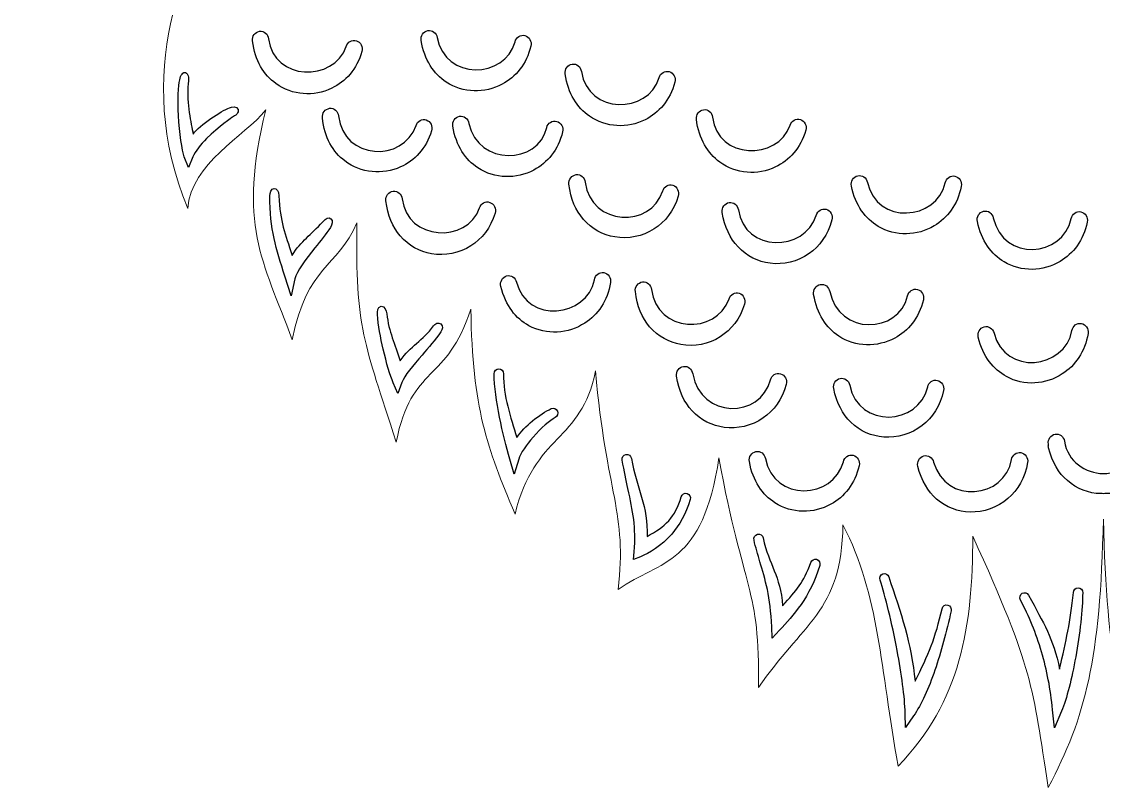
# Model space of a CAD drawing. Header units: centimetres. Extents: x -27.2 to 31.2, y -37.1 to 12.1.
# Drawn here: x 18.214 to 22.302, y -28.487 to -25.592 of the extents above; entities that cross this region are included whole.
import ezdxf

# ---------------------------------------------------------------- set-up
doc = ezdxf.new("R2010")
doc.units = ezdxf.units.CM
doc.header["$MEASUREMENT"] = 0
doc.layers.add('engrav 6', color=7, linetype='Continuous')
doc.layers.add('layer 6', color=7, linetype='Continuous')

msp = doc.modelspace()

# ---------------------------------------------------------------- linework, layer by layer
at = {"layer": 'engrav 6'}
for points, knots in [([(19.49993, -25.70463), (19.50478, -25.68734), (19.49551, -25.66912), (19.47923, -25.66398), (19.47923, -25.66398), (19.46296, -25.65884), (19.4458, -25.66867), (19.44095, -25.68596), (19.44095, -25.68596), (19.39342, -25.82095), (19.16665, -25.81684), (19.14741, -25.65683), (19.14741, -25.65683), (19.14529, -25.63899), (19.1299, -25.62635), (19.11309, -25.62859), (19.11309, -25.62859), (19.09628, -25.63083), (19.08437, -25.64718), (19.08649, -25.66503), (19.08649, -25.66503), (19.09563, -25.73994), (19.12967, -25.79353), (19.1748, -25.82638), (19.1748, -25.82638), (19.20574, -25.84888), (19.2418, -25.86143), (19.27847, -25.86422), (19.27847, -25.86422), (19.31486, -25.86699), (19.35209, -25.86016), (19.38574, -25.84398), (19.38574, -25.84398), (19.43748, -25.8191), (19.4808, -25.7723), (19.49993, -25.70463)], [0, 0, 0, 0, 0.1, 0.1, 0.1, 0.1, 0.2, 0.2, 0.2, 0.2, 0.3, 0.3, 0.3, 0.3, 0.4, 0.4, 0.4, 0.4, 0.5, 0.5, 0.5, 0.5, 0.6, 0.6, 0.6, 0.6, 0.7, 0.7, 0.7, 0.7, 0.8, 0.8, 0.8, 0.8, 1, 1, 1, 1]), ([(20.13862, -25.68435), (20.14281, -25.66684), (20.13284, -25.64903), (20.11635, -25.64458), (20.11635, -25.64458), (20.09986, -25.64013), (20.08309, -25.65072), (20.0789, -25.66823), (20.0789, -25.66823), (20.04072, -25.80896), (19.81434, -25.81435), (19.78456, -25.65248), (19.78456, -25.65248), (19.78171, -25.63469), (19.7658, -25.62274), (19.74905, -25.62577), (19.74905, -25.62577), (19.73229, -25.6288), (19.72103, -25.64569), (19.72389, -25.66347), (19.72389, -25.66347), (19.73603, -25.73783), (19.77221, -25.78988), (19.81867, -25.82067), (19.81867, -25.82067), (19.85042, -25.8417), (19.88694, -25.85258), (19.92379, -25.85371), (19.92379, -25.85371), (19.9603, -25.85481), (19.99724, -25.8463), (20.03013, -25.82864), (20.03013, -25.82864), (20.08085, -25.80142), (20.12225, -25.75275), (20.13862, -25.68435)], [0, 0, 0, 0, 0.1, 0.1, 0.1, 0.1, 0.2, 0.2, 0.2, 0.2, 0.3, 0.3, 0.3, 0.3, 0.4, 0.4, 0.4, 0.4, 0.5, 0.5, 0.5, 0.5, 0.6, 0.6, 0.6, 0.6, 0.7, 0.7, 0.7, 0.7, 0.8, 0.8, 0.8, 0.8, 1, 1, 1, 1]), ([(20.68274, -25.82129), (20.68732, -25.80393), (20.67778, -25.78588), (20.66144, -25.78102), (20.66144, -25.78102), (20.64509, -25.77615), (20.62809, -25.78627), (20.62351, -25.80363), (20.62351, -25.80363), (20.5817, -25.94287), (20.35516, -25.94321), (20.32958, -25.78021), (20.32958, -25.78021), (20.32713, -25.76237), (20.31147, -25.75), (20.29466, -25.7526), (20.29466, -25.7526), (20.27785, -25.7552), (20.26621, -25.77183), (20.26865, -25.78968), (20.26865, -25.78968), (20.27907, -25.86426), (20.31407, -25.91717), (20.35983, -25.94918), (20.35983, -25.94918), (20.39118, -25.97112), (20.42744, -25.98298), (20.46414, -25.98503), (20.46414, -25.98503), (20.50059, -25.98711), (20.53767, -25.97955), (20.57095, -25.96278), (20.57095, -25.96278), (20.62229, -25.93687), (20.66478, -25.88926), (20.68274, -25.82129)], [0, 0, 0, 0, 0.1, 0.1, 0.1, 0.1, 0.2, 0.2, 0.2, 0.2, 0.3, 0.3, 0.3, 0.3, 0.4, 0.4, 0.4, 0.4, 0.5, 0.5, 0.5, 0.5, 0.6, 0.6, 0.6, 0.6, 0.7, 0.7, 0.7, 0.7, 0.8, 0.8, 0.8, 0.8, 1, 1, 1, 1]), ([(19.01103, -25.9529), (19.02018, -25.94944), (19.03696, -25.93526), (19.03189, -25.92361), (19.03189, -25.92361), (19.02826, -25.90963), (19.00834, -25.91424), (18.99919, -25.9177), (18.99919, -25.9177), (18.9688, -25.92901), (18.88739, -25.98253), (18.86192, -26.01693), (18.86192, -26.01693), (18.85558, -25.97488), (18.83532, -25.90606), (18.84367, -25.8264), (18.84367, -25.8264), (18.84659, -25.79847), (18.84234, -25.78856), (18.83338, -25.78465), (18.83338, -25.78465), (18.82441, -25.78074), (18.81476, -25.79426), (18.81118, -25.81222), (18.81118, -25.81222), (18.807, -25.83309), (18.8032, -25.88885), (18.80688, -25.94744), (18.80688, -25.94744), (18.81095, -26.01184), (18.81978, -26.08026), (18.82866, -26.10323), (18.82866, -26.10323), (18.82866, -26.10323), (18.84419, -26.14339), (18.84419, -26.14339), (18.84419, -26.14339), (18.84419, -26.14339), (18.86093, -26.10374), (18.86093, -26.10374), (18.86093, -26.10374), (18.8705, -26.08107), (18.89063, -26.05651), (18.91311, -26.03393), (18.91311, -26.03393), (18.95825, -25.98863), (19.00994, -25.95331), (19.01103, -25.9529)], [0, 0, 0, 0, 0.0769231, 0.0769231, 0.0769231, 0.0769231, 0.1538462, 0.1538462, 0.1538462, 0.1538462, 0.2307692, 0.2307692, 0.2307692, 0.2307692, 0.3076923, 0.3076923, 0.3076923, 0.3076923, 0.3846154, 0.3846154, 0.3846154, 0.3846154, 0.4615385, 0.4615385, 0.4615385, 0.4615385, 0.5384615, 0.5384615, 0.5384615, 0.5384615, 0.6153846, 0.6153846, 0.6153846, 0.6153846, 0.6923077, 0.6923077, 0.6923077, 0.6923077, 0.7692308, 0.7692308, 0.7692308, 0.7692308, 0.8461538, 0.8461538, 0.8461538, 0.8461538, 1, 1, 1, 1]), ([(19.76312, -26.00494), (19.76837, -25.98778), (19.75953, -25.96934), (19.74337, -25.96377), (19.74337, -25.96377), (19.72722, -25.95819), (19.70985, -25.96758), (19.7046, -25.98473), (19.7046, -25.98473), (19.65682, -26.12519), (19.4304, -26.11629), (19.41176, -25.94871), (19.41176, -25.94871), (19.40996, -25.93079), (19.39479, -25.91779), (19.37792, -25.9197), (19.37792, -25.9197), (19.36104, -25.92161), (19.34879, -25.93771), (19.35059, -25.95563), (19.35059, -25.95563), (19.35817, -26.0306), (19.39108, -26.08494), (19.43554, -26.11885), (19.43554, -26.11885), (19.466, -26.14208), (19.50178, -26.15547), (19.53838, -26.15914), (19.53838, -26.15914), (19.57484, -26.16275), (19.61219, -26.1568), (19.64609, -26.14146), (19.64609, -26.14146), (19.69832, -26.11782), (19.7426, -26.07209), (19.76312, -26.00494)], [0, 0, 0, 0, 0.1, 0.1, 0.1, 0.1, 0.2, 0.2, 0.2, 0.2, 0.3, 0.3, 0.3, 0.3, 0.4, 0.4, 0.4, 0.4, 0.5, 0.5, 0.5, 0.5, 0.6, 0.6, 0.6, 0.6, 0.7, 0.7, 0.7, 0.7, 0.8, 0.8, 0.8, 0.8, 1, 1, 1, 1]), ([(20.25838, -26.00888), (20.26258, -25.99138), (20.25261, -25.97357), (20.23612, -25.96912), (20.23612, -25.96912), (20.21963, -25.96466), (20.20285, -25.97525), (20.19866, -25.99276), (20.19866, -25.99276), (20.16637, -26.13314), (19.94048, -26.13894), (19.90434, -25.97667), (19.90434, -25.97667), (19.90149, -25.95888), (19.88558, -25.94693), (19.86883, -25.94996), (19.86883, -25.94996), (19.85207, -25.95299), (19.84081, -25.96988), (19.84367, -25.98767), (19.84367, -25.98767), (19.85574, -26.06206), (19.89189, -26.1141), (19.93834, -26.14493), (19.93834, -26.14493), (19.9702, -26.16595), (20.0067, -26.17691), (20.04343, -26.17805), (20.04343, -26.17805), (20.07994, -26.17921), (20.11688, -26.17074), (20.14981, -26.1531), (20.14981, -26.1531), (20.20055, -26.12592), (20.24196, -26.07729), (20.25838, -26.00888)], [0, 0, 0, 0, 0.1, 0.1, 0.1, 0.1, 0.2, 0.2, 0.2, 0.2, 0.3, 0.3, 0.3, 0.3, 0.4, 0.4, 0.4, 0.4, 0.5, 0.5, 0.5, 0.5, 0.6, 0.6, 0.6, 0.6, 0.7, 0.7, 0.7, 0.7, 0.8, 0.8, 0.8, 0.8, 1, 1, 1, 1]), ([(21.17768, -26.00269), (21.1826, -25.98548), (21.17343, -25.96726), (21.15723, -25.96205), (21.15723, -25.96205), (21.14102, -25.95683), (21.12386, -25.96655), (21.11894, -25.98376), (21.11894, -25.98376), (21.07076, -26.11812), (20.84418, -26.11406), (20.82558, -25.95335), (20.82558, -25.95335), (20.82352, -25.93543), (20.80814, -25.92265), (20.79126, -25.92484), (20.79126, -25.92484), (20.77438, -25.92703), (20.76235, -25.94336), (20.76441, -25.96128), (20.76441, -25.96128), (20.77325, -26.03614), (20.80713, -26.08989), (20.8522, -26.12298), (20.8522, -26.12298), (20.88312, -26.14567), (20.91911, -26.15839), (20.95572, -26.16133), (20.95572, -26.16133), (20.99201, -26.16425), (21.02925, -26.15757), (21.06303, -26.1415), (21.06303, -26.1415), (21.11484, -26.11687), (21.1583, -26.07027), (21.17768, -26.00269)], [0, 0, 0, 0, 0.1, 0.1, 0.1, 0.1, 0.2, 0.2, 0.2, 0.2, 0.3, 0.3, 0.3, 0.3, 0.4, 0.4, 0.4, 0.4, 0.5, 0.5, 0.5, 0.5, 0.6, 0.6, 0.6, 0.6, 0.7, 0.7, 0.7, 0.7, 0.8, 0.8, 0.8, 0.8, 1, 1, 1, 1]), ([(20.69558, -26.25156), (20.70062, -26.23435), (20.69156, -26.21602), (20.67535, -26.21067), (20.67535, -26.21067), (20.65915, -26.20532), (20.64188, -26.21494), (20.63684, -26.23215), (20.63684, -26.23215), (20.59336, -26.37382), (20.36737, -26.36581), (20.34372, -26.19923), (20.34372, -26.19923), (20.3418, -26.18131), (20.32653, -26.16842), (20.30965, -26.17046), (20.30965, -26.17046), (20.29277, -26.1725), (20.28063, -26.18871), (20.28255, -26.20663), (20.28255, -26.20663), (20.28872, -26.26236), (20.30886, -26.30661), (20.33727, -26.33946), (20.33727, -26.33946), (20.3693, -26.37651), (20.41164, -26.39864), (20.45616, -26.40614), (20.45616, -26.40614), (20.5066, -26.41463), (20.56015, -26.40429), (20.60471, -26.37562), (20.60471, -26.37562), (20.64563, -26.3493), (20.67898, -26.30775), (20.69558, -26.25156)], [0, 0, 0, 0, 0.1, 0.1, 0.1, 0.1, 0.2, 0.2, 0.2, 0.2, 0.3, 0.3, 0.3, 0.3, 0.4, 0.4, 0.4, 0.4, 0.5, 0.5, 0.5, 0.5, 0.6, 0.6, 0.6, 0.6, 0.7, 0.7, 0.7, 0.7, 0.8, 0.8, 0.8, 0.8, 1, 1, 1, 1]), ([(21.76531, -26.21471), (21.76869, -26.19708), (21.75798, -26.17983), (21.74137, -26.17624), (21.74137, -26.17624), (21.72476, -26.17265), (21.70851, -26.18402), (21.70513, -26.20166), (21.70513, -26.20166), (21.67226, -26.34492), (21.44624, -26.36218), (21.41039, -26.19975), (21.41039, -26.19975), (21.40681, -26.18211), (21.39041, -26.17091), (21.3738, -26.1747), (21.3738, -26.1747), (21.35718, -26.1785), (21.34663, -26.19592), (21.35021, -26.21355), (21.35021, -26.21355), (21.36543, -26.28721), (21.4038, -26.33744), (21.45154, -26.36604), (21.45154, -26.36604), (21.48408, -26.38564), (21.52101, -26.39475), (21.55785, -26.39415), (21.55785, -26.39415), (21.59444, -26.39355), (21.63101, -26.38332), (21.66306, -26.36417), (21.66306, -26.36417), (21.71251, -26.33461), (21.75182, -26.28396), (21.76531, -26.21471)], [0, 0, 0, 0, 0.1, 0.1, 0.1, 0.1, 0.2, 0.2, 0.2, 0.2, 0.3, 0.3, 0.3, 0.3, 0.4, 0.4, 0.4, 0.4, 0.5, 0.5, 0.5, 0.5, 0.6, 0.6, 0.6, 0.6, 0.7, 0.7, 0.7, 0.7, 0.8, 0.8, 0.8, 0.8, 1, 1, 1, 1]), ([(19.38084, -26.3697), (19.38637, -26.36125), (19.39206, -26.34417), (19.38301, -26.33753), (19.38301, -26.33753), (19.37467, -26.3305), (19.36393, -26.33433), (19.35195, -26.34838), (19.35195, -26.34838), (19.30759, -26.40031), (19.27034, -26.41884), (19.23634, -26.47616), (19.23634, -26.47616), (19.20932, -26.39161), (19.1901, -26.35027), (19.18645, -26.25001), (19.18645, -26.25001), (19.18444, -26.23273), (19.17836, -26.22281), (19.16864, -26.22281), (19.16864, -26.22281), (19.15673, -26.22242), (19.15213, -26.23969), (19.15213, -26.25001), (19.15213, -26.25001), (19.15213, -26.37904), (19.17505, -26.44965), (19.20895, -26.55414), (19.20895, -26.55414), (19.20895, -26.55414), (19.23315, -26.6289), (19.23315, -26.6289), (19.23315, -26.6289), (19.23315, -26.6289), (19.24663, -26.56413), (19.24663, -26.56413), (19.24663, -26.56413), (19.25267, -26.53504), (19.28736, -26.49147), (19.32267, -26.44718), (19.32267, -26.44718), (19.34344, -26.42111), (19.36444, -26.39473), (19.38084, -26.3697)], [0, 0, 0, 0, 0.0833333, 0.0833333, 0.0833333, 0.0833333, 0.1666667, 0.1666667, 0.1666667, 0.1666667, 0.25, 0.25, 0.25, 0.25, 0.3333333, 0.3333333, 0.3333333, 0.3333333, 0.4166667, 0.4166667, 0.4166667, 0.4166667, 0.5, 0.5, 0.5, 0.5, 0.5833333, 0.5833333, 0.5833333, 0.5833333, 0.6666667, 0.6666667, 0.6666667, 0.6666667, 0.75, 0.75, 0.75, 0.75, 0.8333333, 0.8333333, 0.8333333, 0.8333333, 1, 1, 1, 1]), ([(20.00344, -26.31606), (20.00855, -26.29891), (19.9996, -26.28057), (19.98345, -26.27515), (19.98345, -26.27515), (19.96729, -26.26973), (19.95003, -26.27923), (19.94492, -26.29638), (19.94492, -26.29638), (19.89784, -26.43214), (19.67137, -26.4209), (19.65188, -26.26189), (19.65188, -26.26189), (19.65004, -26.24397), (19.63481, -26.23102), (19.61794, -26.23299), (19.61794, -26.23299), (19.60106, -26.23495), (19.58887, -26.25111), (19.59072, -26.26903), (19.59072, -26.26903), (19.59662, -26.32477), (19.61656, -26.36911), (19.64477, -26.40208), (19.64477, -26.40208), (19.67664, -26.43932), (19.7189, -26.4617), (19.76339, -26.46944), (19.76339, -26.46944), (19.81379, -26.47819), (19.8674, -26.46813), (19.91206, -26.43972), (19.91206, -26.43972), (19.95304, -26.41364), (19.98656, -26.37227), (20.00344, -26.31606)], [0, 0, 0, 0, 0.1, 0.1, 0.1, 0.1, 0.2, 0.2, 0.2, 0.2, 0.3, 0.3, 0.3, 0.3, 0.4, 0.4, 0.4, 0.4, 0.5, 0.5, 0.5, 0.5, 0.6, 0.6, 0.6, 0.6, 0.7, 0.7, 0.7, 0.7, 0.8, 0.8, 0.8, 0.8, 1, 1, 1, 1]), ([(21.27637, -26.3415), (21.28081, -26.32414), (21.27118, -26.3062), (21.25483, -26.30149), (21.25483, -26.30149), (21.23848, -26.29677), (21.22158, -26.307), (21.21714, -26.32436), (21.21714, -26.32436), (21.17335, -26.46403), (20.94657, -26.4659), (20.9229, -26.30313), (20.9229, -26.30313), (20.92031, -26.28534), (20.90461, -26.27317), (20.88786, -26.27592), (20.88786, -26.27592), (20.8711, -26.27867), (20.85963, -26.29533), (20.86222, -26.31312), (20.86222, -26.31312), (20.87036, -26.36854), (20.89203, -26.41196), (20.92156, -26.44361), (20.92156, -26.44361), (20.95493, -26.47941), (20.99804, -26.49987), (21.04271, -26.5056), (21.04271, -26.5056), (21.09333, -26.51207), (21.14646, -26.49956), (21.19003, -26.46908), (21.19003, -26.46908), (21.22993, -26.44118), (21.26177, -26.39832), (21.27637, -26.3415)], [0, 0, 0, 0, 0.1, 0.1, 0.1, 0.1, 0.2, 0.2, 0.2, 0.2, 0.3, 0.3, 0.3, 0.3, 0.4, 0.4, 0.4, 0.4, 0.5, 0.5, 0.5, 0.5, 0.6, 0.6, 0.6, 0.6, 0.7, 0.7, 0.7, 0.7, 0.8, 0.8, 0.8, 0.8, 1, 1, 1, 1]), ([(22.2413, -26.34965), (22.24475, -26.33201), (22.23408, -26.31473), (22.21746, -26.31106), (22.21746, -26.31106), (22.20085, -26.3074), (22.18457, -26.31873), (22.18112, -26.33637), (22.18112, -26.33637), (22.14935, -26.48455), (21.92337, -26.50139), (21.88634, -26.33373), (21.88634, -26.33373), (21.88277, -26.3161), (21.86636, -26.30489), (21.84975, -26.30869), (21.84975, -26.30869), (21.83314, -26.31249), (21.82259, -26.3299), (21.82616, -26.34754), (21.82616, -26.34754), (21.84121, -26.42122), (21.87944, -26.47153), (21.92707, -26.50021), (21.92707, -26.50021), (21.95967, -26.51983), (21.99659, -26.52907), (22.03336, -26.52855), (22.03336, -26.52855), (22.06992, -26.52804), (22.10649, -26.51787), (22.13864, -26.49877), (22.13864, -26.49877), (22.18829, -26.46935), (22.22765, -26.41881), (22.2413, -26.34965)], [0, 0, 0, 0, 0.1, 0.1, 0.1, 0.1, 0.2, 0.2, 0.2, 0.2, 0.3, 0.3, 0.3, 0.3, 0.4, 0.4, 0.4, 0.4, 0.5, 0.5, 0.5, 0.5, 0.6, 0.6, 0.6, 0.6, 0.7, 0.7, 0.7, 0.7, 0.8, 0.8, 0.8, 0.8, 1, 1, 1, 1]), ([(20.43979, -26.57836), (20.44257, -26.56057), (20.43126, -26.54374), (20.41451, -26.54078), (20.41451, -26.54078), (20.39776, -26.53783), (20.3819, -26.54983), (20.37912, -26.56762), (20.37912, -26.56762), (20.35019, -26.71109), (20.1246, -26.73539), (20.08441, -26.57688), (20.08441, -26.57688), (20.08022, -26.55945), (20.0635, -26.54892), (20.04708, -26.55337), (20.04708, -26.55337), (20.03066, -26.55782), (20.02074, -26.57557), (20.02493, -26.59301), (20.02493, -26.59301), (20.04266, -26.66612), (20.08265, -26.71489), (20.13122, -26.7416), (20.13122, -26.7416), (20.1645, -26.75986), (20.20171, -26.76762), (20.23842, -26.76562), (20.23842, -26.76562), (20.27491, -26.76365), (20.3111, -26.75198), (20.3426, -26.73157), (20.3426, -26.73157), (20.39106, -26.70015), (20.42864, -26.64805), (20.43979, -26.57836)], [0, 0, 0, 0, 0.1, 0.1, 0.1, 0.1, 0.2, 0.2, 0.2, 0.2, 0.3, 0.3, 0.3, 0.3, 0.4, 0.4, 0.4, 0.4, 0.5, 0.5, 0.5, 0.5, 0.6, 0.6, 0.6, 0.6, 0.7, 0.7, 0.7, 0.7, 0.8, 0.8, 0.8, 0.8, 1, 1, 1, 1]), ([(20.9461, -26.66001), (20.95128, -26.64285), (20.94238, -26.62447), (20.92623, -26.61897), (20.92623, -26.61897), (20.91007, -26.61347), (20.89275, -26.62292), (20.88757, -26.64007), (20.88757, -26.64007), (20.84024, -26.77794), (20.61385, -26.7688), (20.59461, -26.60511), (20.59461, -26.60511), (20.59276, -26.58719), (20.57754, -26.57424), (20.56066, -26.57621), (20.56066, -26.57621), (20.54379, -26.57817), (20.5316, -26.59433), (20.53345, -26.61225), (20.53345, -26.61225), (20.53926, -26.66786), (20.55913, -26.71223), (20.58734, -26.74528), (20.58734, -26.74528), (20.61922, -26.78266), (20.66144, -26.8051), (20.70587, -26.8129), (20.70587, -26.8129), (20.75624, -26.82175), (20.80985, -26.81174), (20.85458, -26.78339), (20.85458, -26.78339), (20.89559, -26.75737), (20.92915, -26.7161), (20.9461, -26.66001)], [0, 0, 0, 0, 0.1, 0.1, 0.1, 0.1, 0.2, 0.2, 0.2, 0.2, 0.3, 0.3, 0.3, 0.3, 0.4, 0.4, 0.4, 0.4, 0.5, 0.5, 0.5, 0.5, 0.6, 0.6, 0.6, 0.6, 0.7, 0.7, 0.7, 0.7, 0.8, 0.8, 0.8, 0.8, 1, 1, 1, 1]), ([(21.6222, -26.64435), (21.6264, -26.62684), (21.61643, -26.60904), (21.59994, -26.60458), (21.59994, -26.60458), (21.58345, -26.60013), (21.56667, -26.61072), (21.56248, -26.62823), (21.56248, -26.62823), (21.52867, -26.77381), (21.30276, -26.77938), (21.26815, -26.6125), (21.26815, -26.6125), (21.26529, -26.59471), (21.24938, -26.58276), (21.23263, -26.58579), (21.23263, -26.58579), (21.21588, -26.58882), (21.20462, -26.60571), (21.20747, -26.6235), (21.20747, -26.6235), (21.21961, -26.69785), (21.2558, -26.74989), (21.30225, -26.78067), (21.30225, -26.78067), (21.334, -26.8017), (21.37052, -26.81258), (21.40738, -26.81371), (21.40738, -26.81371), (21.44388, -26.81483), (21.48082, -26.80632), (21.51372, -26.78866), (21.51372, -26.78866), (21.56445, -26.76141), (21.60584, -26.71274), (21.6222, -26.64435)], [0, 0, 0, 0, 0.1, 0.1, 0.1, 0.1, 0.2, 0.2, 0.2, 0.2, 0.3, 0.3, 0.3, 0.3, 0.4, 0.4, 0.4, 0.4, 0.5, 0.5, 0.5, 0.5, 0.6, 0.6, 0.6, 0.6, 0.7, 0.7, 0.7, 0.7, 0.8, 0.8, 0.8, 0.8, 1, 1, 1, 1]), ([(19.7985, -26.7647), (19.80435, -26.75647), (19.80731, -26.74244), (19.79871, -26.73505), (19.79871, -26.73505), (19.78964, -26.72725), (19.77626, -26.73395), (19.77042, -26.74218), (19.77042, -26.74218), (19.72958, -26.7997), (19.68354, -26.81696), (19.64494, -26.87469), (19.64494, -26.87469), (19.62416, -26.80976), (19.6022, -26.76571), (19.59369, -26.69615), (19.59369, -26.69615), (19.59287, -26.68586), (19.58622, -26.66674), (19.57319, -26.66811), (19.57319, -26.66811), (19.55844, -26.66966), (19.55777, -26.68908), (19.5586, -26.69936), (19.5586, -26.69936), (19.56197, -26.74001), (19.57035, -26.78675), (19.58039, -26.83015), (19.58039, -26.83015), (19.59257, -26.88275), (19.60722, -26.93073), (19.61832, -26.95736), (19.61832, -26.95736), (19.61832, -26.95736), (19.63543, -26.9984), (19.63543, -26.9984), (19.63543, -26.9984), (19.63543, -26.9984), (19.65081, -26.95663), (19.65081, -26.95663), (19.65081, -26.95663), (19.66099, -26.92897), (19.69278, -26.89225), (19.72731, -26.85235), (19.72731, -26.85235), (19.75153, -26.82437), (19.77715, -26.7948), (19.7985, -26.7647)], [0, 0, 0, 0, 0.0769231, 0.0769231, 0.0769231, 0.0769231, 0.1538462, 0.1538462, 0.1538462, 0.1538462, 0.2307692, 0.2307692, 0.2307692, 0.2307692, 0.3076923, 0.3076923, 0.3076923, 0.3076923, 0.3846154, 0.3846154, 0.3846154, 0.3846154, 0.4615385, 0.4615385, 0.4615385, 0.4615385, 0.5384615, 0.5384615, 0.5384615, 0.5384615, 0.6153846, 0.6153846, 0.6153846, 0.6153846, 0.6923077, 0.6923077, 0.6923077, 0.6923077, 0.7692308, 0.7692308, 0.7692308, 0.7692308, 0.8461538, 0.8461538, 0.8461538, 0.8461538, 1, 1, 1, 1]), ([(22.24452, -26.7707), (22.24731, -26.75292), (22.236, -26.73608), (22.21924, -26.73313), (22.21924, -26.73313), (22.20249, -26.73017), (22.18663, -26.74218), (22.18385, -26.75997), (22.18385, -26.75997), (22.15635, -26.9059), (21.93102, -26.93187), (21.88914, -26.76923), (21.88914, -26.76923), (21.88495, -26.75179), (21.86823, -26.74126), (21.85181, -26.74571), (21.85181, -26.74571), (21.83539, -26.75017), (21.82547, -26.76792), (21.82967, -26.78535), (21.82967, -26.78535), (21.84739, -26.85847), (21.88738, -26.90723), (21.93595, -26.93394), (21.93595, -26.93394), (21.96923, -26.9522), (22.00644, -26.95996), (22.04316, -26.95796), (22.04316, -26.95796), (22.07964, -26.956), (22.11583, -26.94432), (22.14733, -26.92392), (22.14733, -26.92392), (22.19579, -26.89249), (22.23337, -26.8404), (22.24452, -26.7707)], [0, 0, 0, 0, 0.1, 0.1, 0.1, 0.1, 0.2, 0.2, 0.2, 0.2, 0.3, 0.3, 0.3, 0.3, 0.4, 0.4, 0.4, 0.4, 0.5, 0.5, 0.5, 0.5, 0.6, 0.6, 0.6, 0.6, 0.7, 0.7, 0.7, 0.7, 0.8, 0.8, 0.8, 0.8, 1, 1, 1, 1]), ([(21.10348, -26.96337), (21.10799, -26.94601), (21.0984, -26.92801), (21.08205, -26.92323), (21.08205, -26.92323), (21.0657, -26.91844), (21.04876, -26.92861), (21.04425, -26.94597), (21.04425, -26.94597), (21.00695, -27.09398), (20.7812, -27.09395), (20.75026, -26.92313), (20.75026, -26.92313), (20.74781, -26.90529), (20.73215, -26.89292), (20.71535, -26.89552), (20.71535, -26.89552), (20.69854, -26.89812), (20.68689, -26.91475), (20.68934, -26.9326), (20.68934, -26.9326), (20.69716, -26.98804), (20.71869, -27.03162), (20.7481, -27.06349), (20.7481, -27.06349), (20.78122, -27.09941), (20.8242, -27.12008), (20.86888, -27.12606), (20.86888, -27.12606), (20.91969, -27.13282), (20.97286, -27.12064), (21.01646, -27.09051), (21.01646, -27.09051), (21.05653, -27.0628), (21.08859, -27.02016), (21.10348, -26.96337)], [0, 0, 0, 0, 0.1, 0.1, 0.1, 0.1, 0.2, 0.2, 0.2, 0.2, 0.3, 0.3, 0.3, 0.3, 0.4, 0.4, 0.4, 0.4, 0.5, 0.5, 0.5, 0.5, 0.6, 0.6, 0.6, 0.6, 0.7, 0.7, 0.7, 0.7, 0.8, 0.8, 0.8, 0.8, 1, 1, 1, 1]), ([(20.23011, -27.08901), (20.23895, -27.08478), (20.2429, -27.07371), (20.23892, -27.06432), (20.23892, -27.06432), (20.23493, -27.05493), (20.22451, -27.05074), (20.21566, -27.05497), (20.21566, -27.05497), (20.1734, -27.07524), (20.11341, -27.12096), (20.0858, -27.16413), (20.0858, -27.16413), (20.0608, -27.08706), (20.03514, -27.00747), (20.03514, -26.92352), (20.03514, -26.92352), (20.03514, -26.9132), (20.02724, -26.90482), (20.01752, -26.90482), (20.01752, -26.90482), (20.00779, -26.90482), (19.9999, -26.9132), (19.9999, -26.92352), (19.9999, -26.92352), (19.9999, -26.97098), (20.00843, -27.02936), (20.02013, -27.08714), (20.02013, -27.08714), (20.03165, -27.14408), (20.04638, -27.2009), (20.05892, -27.24583), (20.05892, -27.24583), (20.05892, -27.24583), (20.0749, -27.30301), (20.0749, -27.30301), (20.0749, -27.30301), (20.0749, -27.30301), (20.0925, -27.24643), (20.0925, -27.24643), (20.0925, -27.24643), (20.09963, -27.22348), (20.12164, -27.19232), (20.14679, -27.16347), (20.14679, -27.16347), (20.17722, -27.12861), (20.21152, -27.09791), (20.23011, -27.08901)], [0, 0, 0, 0, 0.0769231, 0.0769231, 0.0769231, 0.0769231, 0.1538462, 0.1538462, 0.1538462, 0.1538462, 0.2307692, 0.2307692, 0.2307692, 0.2307692, 0.3076923, 0.3076923, 0.3076923, 0.3076923, 0.3846154, 0.3846154, 0.3846154, 0.3846154, 0.4615385, 0.4615385, 0.4615385, 0.4615385, 0.5384615, 0.5384615, 0.5384615, 0.5384615, 0.6153846, 0.6153846, 0.6153846, 0.6153846, 0.6923077, 0.6923077, 0.6923077, 0.6923077, 0.7692308, 0.7692308, 0.7692308, 0.7692308, 0.8461538, 0.8461538, 0.8461538, 0.8461538, 1, 1, 1, 1]), ([(21.69842, -26.98712), (21.70206, -26.96956), (21.6916, -26.95212), (21.67506, -26.94825), (21.67506, -26.94825), (21.65851, -26.94438), (21.64209, -26.95549), (21.63845, -26.97306), (21.63845, -26.97306), (21.60462, -27.11985), (21.37848, -27.13212), (21.34364, -26.96628), (21.34364, -26.96628), (21.34025, -26.94865), (21.32401, -26.93727), (21.3074, -26.94086), (21.3074, -26.94086), (21.29078, -26.94446), (21.28007, -26.9617), (21.28346, -26.97934), (21.28346, -26.97934), (21.29401, -27.03428), (21.31755, -27.07657), (21.34839, -27.1067), (21.34839, -27.1067), (21.38329, -27.14082), (21.42725, -27.15913), (21.47221, -27.16263), (21.47221, -27.16263), (21.52314, -27.1666), (21.57566, -27.1515), (21.61776, -27.11899), (21.61776, -27.11899), (21.6564, -27.08901), (21.68633, -27.04464), (21.69842, -26.98712)], [0, 0, 0, 0, 0.1, 0.1, 0.1, 0.1, 0.2, 0.2, 0.2, 0.2, 0.3, 0.3, 0.3, 0.3, 0.4, 0.4, 0.4, 0.4, 0.5, 0.5, 0.5, 0.5, 0.6, 0.6, 0.6, 0.6, 0.7, 0.7, 0.7, 0.7, 0.8, 0.8, 0.8, 0.8, 1, 1, 1, 1]), ([(22.30245, -27.30079), (22.23446, -27.29991), (22.16741, -27.25561), (22.1554, -27.17829), (22.1554, -27.17829), (22.15261, -27.1605), (22.13676, -27.14849), (22.12, -27.15145), (22.12, -27.15145), (22.10325, -27.1544), (22.09194, -27.17124), (22.09472, -27.18902), (22.09472, -27.18902), (22.09472, -27.18902), (22.09486, -27.18981), (22.09486, -27.18981), (22.09486, -27.18981), (22.09411, -27.19428), (22.09419, -27.19899), (22.09532, -27.20367), (22.09532, -27.20367), (22.10848, -27.25797), (22.13404, -27.29892), (22.1663, -27.32733), (22.1663, -27.32733), (22.20281, -27.35952), (22.24759, -27.37544), (22.29264, -27.37651), (22.29264, -27.37651), (22.29908, -27.37665), (22.30582, -27.37665), (22.31226, -27.37651), (22.31226, -27.37651), (22.35731, -27.37544), (22.40209, -27.35952), (22.4386, -27.32733), (22.4386, -27.32733), (22.47086, -27.29892), (22.49642, -27.25797), (22.50958, -27.20367), (22.50958, -27.20367), (22.51071, -27.19899), (22.51079, -27.19428), (22.51004, -27.18981), (22.51004, -27.18981), (22.51004, -27.18981), (22.51018, -27.18902), (22.51018, -27.18902), (22.51018, -27.18902), (22.51296, -27.17124), (22.50165, -27.1544), (22.4849, -27.15145), (22.4849, -27.15145), (22.46814, -27.14849), (22.45229, -27.1605), (22.4495, -27.17829), (22.4495, -27.17829), (22.43749, -27.25561), (22.37044, -27.29991), (22.30245, -27.30079)], [0, 0, 0, 0, 0.0625, 0.0625, 0.0625, 0.0625, 0.125, 0.125, 0.125, 0.125, 0.1875, 0.1875, 0.1875, 0.1875, 0.25, 0.25, 0.25, 0.25, 0.3125, 0.3125, 0.3125, 0.3125, 0.375, 0.375, 0.375, 0.375, 0.4375, 0.4375, 0.4375, 0.4375, 0.5, 0.5, 0.5, 0.5, 0.5625, 0.5625, 0.5625, 0.5625, 0.625, 0.625, 0.625, 0.625, 0.6875, 0.6875, 0.6875, 0.6875, 0.75, 0.75, 0.75, 0.75, 0.8125, 0.8125, 0.8125, 0.8125, 0.875, 0.875, 0.875, 0.875, 1, 1, 1, 1]), ([(20.74084, -27.39906), (20.74364, -27.38919), (20.73837, -27.37873), (20.72907, -27.37576), (20.72907, -27.37576), (20.71977, -27.37278), (20.70992, -27.37838), (20.70712, -27.38825), (20.70712, -27.38825), (20.68481, -27.46657), (20.64602, -27.5011), (20.57765, -27.53862), (20.57765, -27.53862), (20.58277, -27.42669), (20.53808, -27.35182), (20.51838, -27.24321), (20.51838, -27.24321), (20.51657, -27.23309), (20.50734, -27.22647), (20.4978, -27.2284), (20.4978, -27.2284), (20.48827, -27.23033), (20.48204, -27.24013), (20.48385, -27.25025), (20.48385, -27.25025), (20.49125, -27.291), (20.49874, -27.32574), (20.50552, -27.35726), (20.50552, -27.35726), (20.52393, -27.44265), (20.53732, -27.50484), (20.52881, -27.59597), (20.52881, -27.59597), (20.52881, -27.59597), (20.52603, -27.62596), (20.52603, -27.62596), (20.52603, -27.62596), (20.52603, -27.62596), (20.55249, -27.61528), (20.55249, -27.61528), (20.55249, -27.61528), (20.58644, -27.6016), (20.63168, -27.57437), (20.67081, -27.5294), (20.67081, -27.5294), (20.69974, -27.49609), (20.72542, -27.45316), (20.74084, -27.39906)], [0, 0, 0, 0, 0.0769231, 0.0769231, 0.0769231, 0.0769231, 0.1538462, 0.1538462, 0.1538462, 0.1538462, 0.2307692, 0.2307692, 0.2307692, 0.2307692, 0.3076923, 0.3076923, 0.3076923, 0.3076923, 0.3846154, 0.3846154, 0.3846154, 0.3846154, 0.4615385, 0.4615385, 0.4615385, 0.4615385, 0.5384615, 0.5384615, 0.5384615, 0.5384615, 0.6153846, 0.6153846, 0.6153846, 0.6153846, 0.6923077, 0.6923077, 0.6923077, 0.6923077, 0.7692308, 0.7692308, 0.7692308, 0.7692308, 0.8461538, 0.8461538, 0.8461538, 0.8461538, 1, 1, 1, 1]), ([(21.37942, -27.27082), (21.38333, -27.25331), (21.37315, -27.23573), (21.35666, -27.23158), (21.35666, -27.23158), (21.34017, -27.22743), (21.32361, -27.23824), (21.31969, -27.25575), (21.31969, -27.25575), (21.28346, -27.39959), (21.05698, -27.40896), (21.02504, -27.24374), (21.02504, -27.24374), (21.02199, -27.22602), (21.00598, -27.2143), (20.9893, -27.21753), (20.9893, -27.21753), (20.97261, -27.22077), (20.96157, -27.23777), (20.96461, -27.25548), (20.96461, -27.25548), (20.9776, -27.32967), (21.01438, -27.38118), (21.06119, -27.41135), (21.06119, -27.41135), (21.09324, -27.43202), (21.12988, -27.44244), (21.16663, -27.4431), (21.16663, -27.4431), (21.20323, -27.44371), (21.24008, -27.43477), (21.27271, -27.41672), (21.27271, -27.41672), (21.32302, -27.38889), (21.36381, -27.33962), (21.37942, -27.27082)], [0, 0, 0, 0, 0.1, 0.1, 0.1, 0.1, 0.2, 0.2, 0.2, 0.2, 0.3, 0.3, 0.3, 0.3, 0.4, 0.4, 0.4, 0.4, 0.5, 0.5, 0.5, 0.5, 0.6, 0.6, 0.6, 0.6, 0.7, 0.7, 0.7, 0.7, 0.8, 0.8, 0.8, 0.8, 1, 1, 1, 1]), ([(22.01611, -27.25876), (22.0189, -27.24097), (22.00759, -27.22413), (21.99083, -27.22118), (21.99083, -27.22118), (21.97408, -27.21822), (21.95822, -27.23023), (21.95544, -27.24802), (21.95544, -27.24802), (21.93093, -27.39472), (21.70596, -27.41927), (21.66073, -27.25728), (21.66073, -27.25728), (21.65654, -27.23985), (21.63982, -27.22932), (21.6234, -27.23377), (21.6234, -27.23377), (21.60698, -27.23822), (21.59706, -27.25597), (21.60126, -27.2734), (21.60126, -27.2734), (21.61442, -27.3277), (21.63998, -27.36865), (21.67224, -27.39706), (21.67224, -27.39706), (21.70874, -27.42925), (21.75352, -27.44517), (21.79857, -27.44624), (21.79857, -27.44624), (21.84972, -27.44745), (21.90148, -27.42955), (21.94191, -27.39482), (21.94191, -27.39482), (21.97901, -27.36285), (22.00679, -27.31689), (22.01611, -27.25876)], [0, 0, 0, 0, 0.1, 0.1, 0.1, 0.1, 0.2, 0.2, 0.2, 0.2, 0.3, 0.3, 0.3, 0.3, 0.4, 0.4, 0.4, 0.4, 0.5, 0.5, 0.5, 0.5, 0.6, 0.6, 0.6, 0.6, 0.7, 0.7, 0.7, 0.7, 0.8, 0.8, 0.8, 0.8, 1, 1, 1, 1]), ([(21.2302, -27.64816), (21.23303, -27.63832), (21.22784, -27.62786), (21.21857, -27.62485), (21.21857, -27.62485), (21.2093, -27.62184), (21.19946, -27.62736), (21.19662, -27.6372), (21.19662, -27.6372), (21.16898, -27.71396), (21.14253, -27.7417), (21.09021, -27.80053), (21.09021, -27.80053), (21.0813, -27.68626), (21.03935, -27.64809), (21.01641, -27.54408), (21.01641, -27.54408), (21.01421, -27.53404), (21.00473, -27.52779), (20.99527, -27.53013), (20.99527, -27.53013), (20.98581, -27.53247), (20.97992, -27.54253), (20.98213, -27.55258), (20.98213, -27.55258), (20.98813, -27.57983), (20.99619, -27.60649), (21.00454, -27.63426), (21.00454, -27.63426), (21.02374, -27.69816), (21.04492, -27.76853), (21.04876, -27.87993), (21.04876, -27.87993), (21.04876, -27.87993), (21.05024, -27.92279), (21.05024, -27.92279), (21.05024, -27.92279), (21.05024, -27.92279), (21.07876, -27.89243), (21.07876, -27.89243), (21.07876, -27.89243), (21.10348, -27.86613), (21.13254, -27.83472), (21.15976, -27.79528), (21.15976, -27.79528), (21.1873, -27.75536), (21.21292, -27.70729), (21.2302, -27.64816)], [0, 0, 0, 0, 0.0769231, 0.0769231, 0.0769231, 0.0769231, 0.1538462, 0.1538462, 0.1538462, 0.1538462, 0.2307692, 0.2307692, 0.2307692, 0.2307692, 0.3076923, 0.3076923, 0.3076923, 0.3076923, 0.3846154, 0.3846154, 0.3846154, 0.3846154, 0.4615385, 0.4615385, 0.4615385, 0.4615385, 0.5384615, 0.5384615, 0.5384615, 0.5384615, 0.6153846, 0.6153846, 0.6153846, 0.6153846, 0.6923077, 0.6923077, 0.6923077, 0.6923077, 0.7692308, 0.7692308, 0.7692308, 0.7692308, 0.8461538, 0.8461538, 0.8461538, 0.8461538, 1, 1, 1, 1]), ([(21.72719, -27.82021), (21.72946, -27.8102), (21.72366, -27.80012), (21.71424, -27.79771), (21.71424, -27.79771), (21.70481, -27.79529), (21.69532, -27.80145), (21.69304, -27.81146), (21.69304, -27.81146), (21.66808, -27.92039), (21.64153, -27.98655), (21.59062, -28.08547), (21.59062, -28.08547), (21.57753, -27.94424), (21.53576, -27.82356), (21.49145, -27.69128), (21.49145, -27.69128), (21.48822, -27.68157), (21.47816, -27.67646), (21.46902, -27.67988), (21.46902, -27.67988), (21.45988, -27.68331), (21.45507, -27.69399), (21.45829, -27.7037), (21.45829, -27.7037), (21.47825, -27.76325), (21.50337, -27.86598), (21.52282, -27.96905), (21.52282, -27.96905), (21.53949, -28.05745), (21.55195, -28.14557), (21.55323, -28.20608), (21.55323, -28.20608), (21.55323, -28.20608), (21.55439, -28.26032), (21.55439, -28.26032), (21.55439, -28.26032), (21.55439, -28.26032), (21.58489, -28.21681), (21.58489, -28.21681), (21.58489, -28.21681), (21.61542, -28.17327), (21.64213, -28.11304), (21.66568, -28.04394), (21.66568, -28.04394), (21.6889, -27.9758), (21.70922, -27.8986), (21.72719, -27.82021)], [0, 0, 0, 0, 0.0769231, 0.0769231, 0.0769231, 0.0769231, 0.1538462, 0.1538462, 0.1538462, 0.1538462, 0.2307692, 0.2307692, 0.2307692, 0.2307692, 0.3076923, 0.3076923, 0.3076923, 0.3076923, 0.3846154, 0.3846154, 0.3846154, 0.3846154, 0.4615385, 0.4615385, 0.4615385, 0.4615385, 0.5384615, 0.5384615, 0.5384615, 0.5384615, 0.6153846, 0.6153846, 0.6153846, 0.6153846, 0.6923077, 0.6923077, 0.6923077, 0.6923077, 0.7692308, 0.7692308, 0.7692308, 0.7692308, 0.8461538, 0.8461538, 0.8461538, 0.8461538, 1, 1, 1, 1]), ([(22.22439, -27.75104), (22.22446, -27.74075), (22.21667, -27.73233), (22.20698, -27.73226), (22.20698, -27.73226), (22.19729, -27.73218), (22.18936, -27.74045), (22.18929, -27.75074), (22.18929, -27.75074), (22.17888, -27.8617), (22.16079, -27.93072), (22.13723, -28.04033), (22.13723, -28.04033), (22.11171, -27.91938), (22.07823, -27.86982), (22.01964, -27.76024), (22.01964, -27.76024), (22.01486, -27.7513), (22.00412, -27.74816), (21.99569, -27.75323), (21.99569, -27.75323), (21.98727, -27.7583), (21.98431, -27.76971), (21.98909, -27.77865), (21.98909, -27.77865), (22.02157, -27.83938), (22.0483, -27.90481), (22.06877, -27.97466), (22.06877, -27.97466), (22.08894, -28.04345), (22.10307, -28.11654), (22.1107, -28.19356), (22.1107, -28.19356), (22.1107, -28.19356), (22.11745, -28.26156), (22.11745, -28.26156), (22.11745, -28.26156), (22.11745, -28.26156), (22.14414, -28.1994), (22.14414, -28.1994), (22.14414, -28.1994), (22.16436, -28.1523), (22.18355, -28.07477), (22.198, -27.99362), (22.198, -27.99362), (22.21357, -27.90637), (22.22389, -27.81415), (22.22439, -27.75104)], [0, 0, 0, 0, 0.0769231, 0.0769231, 0.0769231, 0.0769231, 0.1538462, 0.1538462, 0.1538462, 0.1538462, 0.2307692, 0.2307692, 0.2307692, 0.2307692, 0.3076923, 0.3076923, 0.3076923, 0.3076923, 0.3846154, 0.3846154, 0.3846154, 0.3846154, 0.4615385, 0.4615385, 0.4615385, 0.4615385, 0.5384615, 0.5384615, 0.5384615, 0.5384615, 0.6153846, 0.6153846, 0.6153846, 0.6153846, 0.6923077, 0.6923077, 0.6923077, 0.6923077, 0.7692308, 0.7692308, 0.7692308, 0.7692308, 0.8461538, 0.8461538, 0.8461538, 0.8461538, 1, 1, 1, 1])]:
    msp.add_open_spline(points, degree=3, knots=knots, dxfattribs=at)
at = {"layer": 'layer 6', "color": 1, "lineweight": 9}
msp.add_open_spline([(26.17722, -20.22514), (26.40272, -19.92243), (26.53387, -19.54648), (26.45187, -19.17842), (26.45187, -19.17842), (26.41017, -19.3954), (26.20875, -19.56638), (26.0144, -19.68299), (26.0144, -19.68299), (26.15902, -19.51012), (26.23895, -19.30283), (26.23895, -19.15899), (26.23895, -19.15899), (26.16016, -19.22434), (25.86535, -19.40997), (25.81384, -19.44108), (25.81384, -19.44108), (25.81211, -19.38004), (25.89058, -19.15796), (25.90682, -19.10255), (25.90682, -19.10255), (25.41274, -19.23932), (25.03636, -19.89602), (24.71264, -20.24401), (24.71264, -20.24401), (24.7474, -20.12984), (24.77992, -20.06035), (24.77992, -19.91581), (24.77992, -19.91581), (24.66079, -20.07654), (24.45108, -20.20026), (24.26019, -20.25729), (24.26019, -20.25729), (24.32083, -20.19568), (24.3534, -20.14153), (24.38371, -20.04695), (24.38371, -20.04695), (23.90802, -20.30753), (23.33011, -19.87623), (22.30245, -19.95047), (22.30245, -19.95047), (21.27479, -19.87623), (20.69688, -20.30753), (20.22119, -20.04695), (20.22119, -20.04695), (20.2515, -20.14153), (20.28407, -20.19568), (20.34471, -20.25729), (20.34471, -20.25729), (20.15382, -20.20026), (19.94411, -20.07654), (19.82498, -19.91581), (19.82498, -19.91581), (19.82498, -20.06035), (19.8575, -20.12984), (19.89226, -20.24401), (19.89226, -20.24401), (19.56854, -19.89602), (19.19216, -19.23932), (18.69808, -19.10255), (18.69808, -19.10255), (18.71432, -19.15796), (18.79279, -19.38004), (18.79106, -19.44108), (18.79106, -19.44108), (18.73955, -19.40997), (18.44474, -19.22434), (18.36595, -19.15899), (18.36595, -19.15899), (18.36595, -19.30283), (18.44588, -19.51012), (18.5905, -19.68299), (18.5905, -19.68299), (18.39615, -19.56638), (18.19473, -19.3954), (18.15303, -19.17842), (18.15303, -19.17842), (18.07103, -19.54648), (18.20218, -19.92243), (18.42768, -20.22514), (18.42768, -20.22514), (18.30557, -20.17609), (18.21359, -20.11579), (18.1492, -20.01095), (18.1492, -20.01095), (18.19596, -20.61795), (19.1173, -21.12135), (19.00247, -21.37745), (19.00247, -21.37745), (18.69847, -21.3664), (18.63228, -21.74671), (18.76234, -21.84513), (18.76234, -21.84513), (18.52897, -21.76608), (18.3953, -22.16355), (18.55714, -22.28616), (18.55714, -22.28616), (18.3934, -22.2413), (18.29509, -22.49878), (18.36003, -22.65863), (18.36003, -22.65863), (18.15456, -22.60306), (17.97646, -21.9429), (17.73375, -21.22045), (17.73375, -21.22045), (17.53925, -20.64148), (17.16384, -20.30551), (17.06638, -19.75596), (17.06638, -19.75596), (17.01674, -19.83777), (17.00867, -20.01783), (17.00867, -20.12363), (17.00867, -20.12363), (16.97097, -19.90262), (16.90007, -19.6502), (16.68709, -19.57211), (16.68709, -19.57211), (16.68812, -19.5733), (16.69892, -19.63598), (16.71643, -19.72642), (16.71643, -19.72642), (16.24948, -19.09505), (14.8327, -18.94317), (14.56299, -18.11584), (14.56299, -18.11584), (14.55728, -18.19163), (14.53133, -18.3961), (14.68209, -18.6656), (14.68209, -18.6656), (14.45547, -18.28441), (13.80831, -18.04901), (13.70548, -17.86196), (13.70548, -17.86196), (13.71698, -17.95065), (13.74489, -18.02952), (13.78301, -18.10033), (13.78301, -18.10033), (13.89758, -18.31305), (14.10469, -18.4533), (14.23848, -18.57034), (14.23848, -18.57034), (13.94409, -18.43635), (13.71915, -18.48966), (13.46643, -18.3172), (13.46643, -18.3172), (13.55538, -18.43065), (13.92607, -18.87409), (14.49502, -19.05036), (14.49502, -19.05036), (14.33094, -19.04668), (14.05112, -18.98471), (13.9488, -18.93), (13.9488, -18.93), (14.18485, -19.33012), (14.76878, -19.48898), (15.18337, -19.51365), (15.18337, -19.51365), (15.13884, -19.61305), (15.08521, -19.67431), (15.00829, -19.70916), (15.00829, -19.70916), (15.21716, -19.84032), (15.44397, -19.86965), (15.68311, -19.86482), (15.68311, -19.86482), (15.55575, -19.91667), (15.54924, -19.96618), (15.47168, -20.01998), (15.47168, -20.01998), (15.56178, -20.16496), (15.858, -20.22757), (16.0859, -20.24465), (16.0859, -20.24465), (15.94535, -20.22682), (15.83566, -20.36112), (15.7397, -20.36111), (15.7397, -20.36111), (16.13784, -20.8644), (16.5293, -20.37216), (16.92937, -20.79237), (16.92937, -20.79237), (16.97558, -20.84994), (17.03012, -20.9002), (17.09358, -20.93982), (17.09358, -20.93982), (16.99529, -20.88354), (16.93214, -20.94553), (16.84135, -20.82802), (16.84135, -20.82802), (16.82534, -21.05215), (17.01464, -21.37245), (17.21442, -21.52159), (17.21442, -21.52159), (17.06665, -21.48711), (17.06511, -21.54428), (16.95883, -21.43581), (16.95883, -21.43581), (17.01799, -21.83505), (17.19162, -21.97758), (17.36951, -22.1029), (17.36951, -22.1029), (17.22711, -22.06766), (17.22092, -22.16274), (17.06515, -22.04997), (17.06515, -22.04997), (17.10135, -22.25546), (17.26903, -22.50497), (17.46455, -22.65463), (17.46455, -22.65463), (17.35201, -22.58778), (17.21065, -22.64967), (17.10373, -22.5421), (17.10373, -22.5421), (17.12646, -23.02688), (17.88373, -23.7908), (18.27652, -23.83118), (18.27652, -23.83118), (18.32052, -23.88694), (18.38538, -23.92278), (18.46859, -23.91941), (18.46859, -23.91941), (18.16545, -24.12423), (18.38621, -24.54179), (18.66203, -24.45638), (18.66203, -24.45638), (18.51558, -24.5821), (18.59852, -24.82814), (18.7511, -24.91099), (18.7511, -24.91099), (18.85891, -24.97142), (18.95947, -24.92309), (19.01864, -24.87208), (19.01864, -24.87208), (18.96866, -24.97818), (18.95127, -25.02806), (18.98306, -25.12662), (18.98306, -25.12662), (18.83327, -25.3404), (18.62935, -25.78515), (18.84141, -26.29786), (18.84141, -26.29786), (18.85551, -26.12615), (19.05474, -26.02753), (19.13686, -25.92576), (19.13686, -25.92576), (19.02928, -26.35938), (19.12465, -26.49164), (19.23638, -26.79498), (19.23638, -26.79498), (19.29358, -26.51125), (19.4057, -26.52531), (19.4811, -26.35268), (19.4811, -26.35268), (19.47485, -26.75293), (19.50858, -26.80391), (19.62967, -27.18162), (19.62967, -27.18162), (19.68735, -26.88752), (19.82163, -26.95873), (19.91178, -26.67853), (19.91178, -26.67853), (19.91817, -27.05803), (19.97177, -27.19823), (20.07886, -27.45445), (20.07886, -27.45445), (20.15138, -27.14961), (20.32956, -27.18295), (20.38275, -26.91234), (20.38275, -26.91234), (20.42383, -27.37811), (20.50332, -27.44891), (20.4686, -27.73849), (20.4686, -27.73849), (20.63124, -27.6253), (20.78832, -27.65112), (20.84948, -27.24056), (20.84948, -27.24056), (20.94286, -27.75484), (21.0042, -27.72566), (20.99902, -28.10969), (20.99902, -28.10969), (21.16008, -27.87114), (21.31506, -27.82367), (21.31799, -27.49405), (21.31799, -27.49405), (21.45739, -27.76686), (21.45834, -28.03021), (21.52635, -28.40663), (21.52635, -28.40663), (21.76281, -28.16416), (21.80897, -27.87861), (21.80897, -27.53746), (21.80897, -27.53746), (22.03882, -28.04301), (22.03382, -28.10191), (22.09444, -28.48705), (22.09444, -28.48705), (22.23542, -28.21824), (22.2908, -28.00786), (22.30245, -27.47246), (22.30245, -27.47246), (22.3141, -28.00786), (22.36948, -28.21824), (22.51046, -28.48705), (22.51046, -28.48705), (22.57108, -28.10191), (22.56608, -28.04301), (22.79593, -27.53746), (22.79593, -27.53746), (22.79593, -27.87861), (22.84209, -28.16416), (23.07855, -28.40663), (23.07855, -28.40663), (23.14656, -28.03021), (23.14751, -27.76686), (23.28691, -27.49405), (23.28691, -27.49405), (23.28984, -27.82367), (23.44482, -27.87114), (23.60588, -28.10969), (23.60588, -28.10969), (23.6007, -27.72566), (23.66204, -27.75484), (23.75542, -27.24056), (23.75542, -27.24056), (23.81658, -27.65112), (23.97366, -27.6253), (24.1363, -27.73849), (24.1363, -27.73849), (24.10158, -27.44891), (24.18107, -27.37811), (24.22215, -26.91234), (24.22215, -26.91234), (24.27534, -27.18295), (24.45352, -27.14961), (24.52604, -27.45445), (24.52604, -27.45445), (24.63313, -27.19823), (24.68673, -27.05803), (24.69312, -26.67853), (24.69312, -26.67853), (24.78327, -26.95873), (24.91755, -26.88752), (24.97523, -27.18162), (24.97523, -27.18162), (25.09632, -26.80391), (25.13005, -26.75293), (25.1238, -26.35268), (25.1238, -26.35268), (25.1992, -26.52531), (25.31132, -26.51125), (25.36852, -26.79498), (25.36852, -26.79498), (25.48025, -26.49164), (25.57562, -26.35938), (25.46804, -25.92576), (25.46804, -25.92576), (25.55016, -26.02753), (25.74939, -26.12615), (25.76349, -26.29786), (25.76349, -26.29786), (25.97555, -25.78515), (25.77163, -25.3404), (25.62184, -25.12662), (25.62184, -25.12662), (25.65363, -25.02806), (25.63624, -24.97818), (25.58626, -24.87208), (25.58626, -24.87208), (25.64543, -24.92309), (25.74599, -24.97142), (25.8538, -24.91099), (25.8538, -24.91099), (26.00638, -24.82814), (26.08932, -24.5821), (25.94287, -24.45638), (25.94287, -24.45638), (26.21869, -24.54179), (26.43945, -24.12423), (26.13631, -23.91941), (26.13631, -23.91941), (26.21952, -23.92278), (26.28438, -23.88694), (26.32838, -23.83118), (26.32838, -23.83118), (26.72117, -23.7908), (27.47844, -23.02688), (27.50117, -22.5421), (27.50117, -22.5421), (27.39425, -22.64967), (27.25289, -22.58778), (27.14035, -22.65463), (27.14035, -22.65463), (27.33587, -22.50497), (27.50355, -22.25546), (27.53975, -22.04997), (27.53975, -22.04997), (27.38398, -22.16274), (27.37779, -22.06766), (27.23539, -22.1029), (27.23539, -22.1029), (27.41328, -21.97758), (27.58691, -21.83505), (27.64607, -21.43581), (27.64607, -21.43581), (27.53979, -21.54428), (27.53825, -21.48711), (27.39048, -21.52159), (27.39048, -21.52159), (27.59026, -21.37245), (27.77956, -21.05215), (27.76355, -20.82802), (27.76355, -20.82802), (27.67276, -20.94553), (27.60961, -20.88354), (27.51132, -20.93982), (27.51132, -20.93982), (27.57478, -20.9002), (27.62932, -20.84994), (27.67553, -20.79237), (27.67553, -20.79237), (28.0756, -20.37216), (28.46706, -20.8644), (28.8652, -20.36111), (28.8652, -20.36111), (28.76924, -20.36112), (28.65955, -20.22682), (28.519, -20.24465), (28.519, -20.24465), (28.7469, -20.22757), (29.04312, -20.16496), (29.13322, -20.01998), (29.13322, -20.01998), (29.05566, -19.96618), (29.04915, -19.91667), (28.92179, -19.86482), (28.92179, -19.86482), (29.16093, -19.86965), (29.38774, -19.84032), (29.59661, -19.70916), (29.59661, -19.70916), (29.51969, -19.67431), (29.46606, -19.61305), (29.42153, -19.51365), (29.42153, -19.51365), (29.83612, -19.48898), (30.42005, -19.33012), (30.6561, -18.93), (30.6561, -18.93), (30.55378, -18.98471), (30.27396, -19.04668), (30.10988, -19.05036), (30.10988, -19.05036), (30.67883, -18.87409), (31.04952, -18.43065), (31.13847, -18.3172), (31.13847, -18.3172), (30.88575, -18.48966), (30.66081, -18.43635), (30.36642, -18.57034), (30.36642, -18.57034), (30.50021, -18.4533), (30.70732, -18.31305), (30.82189, -18.10033), (30.82189, -18.10033), (30.86001, -18.02952), (30.88792, -17.95065), (30.89942, -17.86196), (30.89942, -17.86196), (30.79659, -18.04901), (30.14943, -18.28441), (29.92281, -18.6656), (29.92281, -18.6656), (30.07357, -18.3961), (30.04762, -18.19163), (30.04191, -18.11584), (30.04191, -18.11584), (29.7722, -18.94317), (28.35542, -19.09505), (27.88847, -19.72642), (27.88847, -19.72642), (27.90598, -19.63598), (27.91678, -19.5733), (27.91781, -19.57211), (27.91781, -19.57211), (27.70483, -19.6502), (27.63393, -19.90262), (27.59623, -20.12363), (27.59623, -20.12363), (27.59623, -20.01783), (27.58816, -19.83777), (27.53852, -19.75596), (27.53852, -19.75596), (27.44106, -20.30551), (27.06565, -20.64148), (26.87115, -21.22045), (26.87115, -21.22045), (26.62844, -21.9429), (26.45034, -22.60306), (26.24487, -22.65863), (26.24487, -22.65863), (26.30981, -22.49878), (26.2115, -22.2413), (26.04776, -22.28616), (26.04776, -22.28616), (26.2096, -22.16355), (26.07593, -21.76608), (25.84256, -21.84513), (25.84256, -21.84513), (25.97262, -21.74671), (25.90643, -21.3664), (25.60243, -21.37745), (25.60243, -21.37745), (25.4876, -21.12135), (26.40894, -20.61795), (26.4557, -20.01095), (26.4557, -20.01095), (26.39131, -20.11579), (26.29933, -20.17609), (26.17722, -20.22514)], degree=3, knots=[0, 0, 0, 0, 0.0076336, 0.0076336, 0.0076336, 0.0076336, 0.0152672, 0.0152672, 0.0152672, 0.0152672, 0.0229008, 0.0229008, 0.0229008, 0.0229008, 0.0305344, 0.0305344, 0.0305344, 0.0305344, 0.0381679, 0.0381679, 0.0381679, 0.0381679, 0.0458015, 0.0458015, 0.0458015, 0.0458015, 0.0534351, 0.0534351, 0.0534351, 0.0534351, 0.0610687, 0.0610687, 0.0610687, 0.0610687, 0.0687023, 0.0687023, 0.0687023, 0.0687023, 0.0763359, 0.0763359, 0.0763359, 0.0763359, 0.0839695, 0.0839695, 0.0839695, 0.0839695, 0.0916031, 0.0916031, 0.0916031, 0.0916031, 0.0992366, 0.0992366, 0.0992366, 0.0992366, 0.1068702, 0.1068702, 0.1068702, 0.1068702, 0.1145038, 0.1145038, 0.1145038, 0.1145038, 0.1221374, 0.1221374, 0.1221374, 0.1221374, 0.129771, 0.129771, 0.129771, 0.129771, 0.1374046, 0.1374046, 0.1374046, 0.1374046, 0.1450382, 0.1450382, 0.1450382, 0.1450382, 0.1526718, 0.1526718, 0.1526718, 0.1526718, 0.1603053, 0.1603053, 0.1603053, 0.1603053, 0.1679389, 0.1679389, 0.1679389, 0.1679389, 0.1755725, 0.1755725, 0.1755725, 0.1755725, 0.1832061, 0.1832061, 0.1832061, 0.1832061, 0.1908397, 0.1908397, 0.1908397, 0.1908397, 0.1984733, 0.1984733, 0.1984733, 0.1984733, 0.2061069, 0.2061069, 0.2061069, 0.2061069, 0.2137405, 0.2137405, 0.2137405, 0.2137405, 0.221374, 0.221374, 0.221374, 0.221374, 0.2290076, 0.2290076, 0.2290076, 0.2290076, 0.2366412, 0.2366412, 0.2366412, 0.2366412, 0.2442748, 0.2442748, 0.2442748, 0.2442748, 0.2519084, 0.2519084, 0.2519084, 0.2519084, 0.259542, 0.259542, 0.259542, 0.259542, 0.2671756, 0.2671756, 0.2671756, 0.2671756, 0.2748092, 0.2748092, 0.2748092, 0.2748092, 0.2824427, 0.2824427, 0.2824427, 0.2824427, 0.2900763, 0.2900763, 0.2900763, 0.2900763, 0.2977099, 0.2977099, 0.2977099, 0.2977099, 0.3053435, 0.3053435, 0.3053435, 0.3053435, 0.3129771, 0.3129771, 0.3129771, 0.3129771, 0.3206107, 0.3206107, 0.3206107, 0.3206107, 0.3282443, 0.3282443, 0.3282443, 0.3282443, 0.3358779, 0.3358779, 0.3358779, 0.3358779, 0.3435115, 0.3435115, 0.3435115, 0.3435115, 0.351145, 0.351145, 0.351145, 0.351145, 0.3587786, 0.3587786, 0.3587786, 0.3587786, 0.3664122, 0.3664122, 0.3664122, 0.3664122, 0.3740458, 0.3740458, 0.3740458, 0.3740458, 0.3816794, 0.3816794, 0.3816794, 0.3816794, 0.389313, 0.389313, 0.389313, 0.389313, 0.3969466, 0.3969466, 0.3969466, 0.3969466, 0.4045802, 0.4045802, 0.4045802, 0.4045802, 0.4122137, 0.4122137, 0.4122137, 0.4122137, 0.4198473, 0.4198473, 0.4198473, 0.4198473, 0.4274809, 0.4274809, 0.4274809, 0.4274809, 0.4351145, 0.4351145, 0.4351145, 0.4351145, 0.4427481, 0.4427481, 0.4427481, 0.4427481, 0.4503817, 0.4503817, 0.4503817, 0.4503817, 0.4580153, 0.4580153, 0.4580153, 0.4580153, 0.4656489, 0.4656489, 0.4656489, 0.4656489, 0.4732824, 0.4732824, 0.4732824, 0.4732824, 0.480916, 0.480916, 0.480916, 0.480916, 0.4885496, 0.4885496, 0.4885496, 0.4885496, 0.4961832, 0.4961832, 0.4961832, 0.4961832, 0.5038168, 0.5038168, 0.5038168, 0.5038168, 0.5114504, 0.5114504, 0.5114504, 0.5114504, 0.519084, 0.519084, 0.519084, 0.519084, 0.5267176, 0.5267176, 0.5267176, 0.5267176, 0.5343511, 0.5343511, 0.5343511, 0.5343511, 0.5419847, 0.5419847, 0.5419847, 0.5419847, 0.5496183, 0.5496183, 0.5496183, 0.5496183, 0.5572519, 0.5572519, 0.5572519, 0.5572519, 0.5648855, 0.5648855, 0.5648855, 0.5648855, 0.5725191, 0.5725191, 0.5725191, 0.5725191, 0.5801527, 0.5801527, 0.5801527, 0.5801527, 0.5877863, 0.5877863, 0.5877863, 0.5877863, 0.5954198, 0.5954198, 0.5954198, 0.5954198, 0.6030534, 0.6030534, 0.6030534, 0.6030534, 0.610687, 0.610687, 0.610687, 0.610687, 0.6183206, 0.6183206, 0.6183206, 0.6183206, 0.6259542, 0.6259542, 0.6259542, 0.6259542, 0.6335878, 0.6335878, 0.6335878, 0.6335878, 0.6412214, 0.6412214, 0.6412214, 0.6412214, 0.648855, 0.648855, 0.648855, 0.648855, 0.6564885, 0.6564885, 0.6564885, 0.6564885, 0.6641221, 0.6641221, 0.6641221, 0.6641221, 0.6717557, 0.6717557, 0.6717557, 0.6717557, 0.6793893, 0.6793893, 0.6793893, 0.6793893, 0.6870229, 0.6870229, 0.6870229, 0.6870229, 0.6946565, 0.6946565, 0.6946565, 0.6946565, 0.7022901, 0.7022901, 0.7022901, 0.7022901, 0.7099237, 0.7099237, 0.7099237, 0.7099237, 0.7175573, 0.7175573, 0.7175573, 0.7175573, 0.7251908, 0.7251908, 0.7251908, 0.7251908, 0.7328244, 0.7328244, 0.7328244, 0.7328244, 0.740458, 0.740458, 0.740458, 0.740458, 0.7480916, 0.7480916, 0.7480916, 0.7480916, 0.7557252, 0.7557252, 0.7557252, 0.7557252, 0.7633588, 0.7633588, 0.7633588, 0.7633588, 0.7709924, 0.7709924, 0.7709924, 0.7709924, 0.778626, 0.778626, 0.778626, 0.778626, 0.7862595, 0.7862595, 0.7862595, 0.7862595, 0.7938931, 0.7938931, 0.7938931, 0.7938931, 0.8015267, 0.8015267, 0.8015267, 0.8015267, 0.8091603, 0.8091603, 0.8091603, 0.8091603, 0.8167939, 0.8167939, 0.8167939, 0.8167939, 0.8244275, 0.8244275, 0.8244275, 0.8244275, 0.8320611, 0.8320611, 0.8320611, 0.8320611, 0.8396947, 0.8396947, 0.8396947, 0.8396947, 0.8473282, 0.8473282, 0.8473282, 0.8473282, 0.8549618, 0.8549618, 0.8549618, 0.8549618, 0.8625954, 0.8625954, 0.8625954, 0.8625954, 0.870229, 0.870229, 0.870229, 0.870229, 0.8778626, 0.8778626, 0.8778626, 0.8778626, 0.8854962, 0.8854962, 0.8854962, 0.8854962, 0.8931298, 0.8931298, 0.8931298, 0.8931298, 0.9007634, 0.9007634, 0.9007634, 0.9007634, 0.9083969, 0.9083969, 0.9083969, 0.9083969, 0.9160305, 0.9160305, 0.9160305, 0.9160305, 0.9236641, 0.9236641, 0.9236641, 0.9236641, 0.9312977, 0.9312977, 0.9312977, 0.9312977, 0.9389313, 0.9389313, 0.9389313, 0.9389313, 0.9465649, 0.9465649, 0.9465649, 0.9465649, 0.9541985, 0.9541985, 0.9541985, 0.9541985, 0.9618321, 0.9618321, 0.9618321, 0.9618321, 0.9694656, 0.9694656, 0.9694656, 0.9694656, 0.9770992, 0.9770992, 0.9770992, 0.9770992, 0.9847328, 0.9847328, 0.9847328, 0.9847328, 1, 1, 1, 1], dxfattribs=at)

doc.saveas('drawing.dxf')
